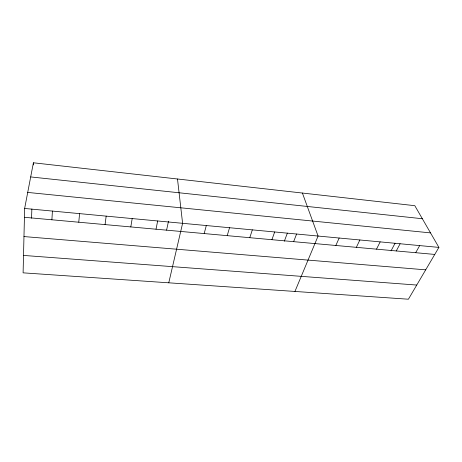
<?xml version="1.0" encoding="UTF-8"?>
<svg xmlns="http://www.w3.org/2000/svg" width="462" height="462" viewBox="0 0 462 462"><rect width="100%" height="100%" fill="white"/><g stroke="black" fill="none" stroke-linecap="round" stroke-linejoin="round"><path stroke-width="0.69" d="M24.642 208.46L23.1 272.84L408.408 299.214L438.9 247.401L414.807 205.688L33.397 162.786L24.642 208.46L438.9 247.401M31.549 218.226L31.861 209.015M33.328 164.922L33.397 162.786M51.894 219.785L52.414 211.07M78.765 222.216L79.585 213.623M105.065 224.596L106.168 216.124M130.81 226.929L132.19 218.572M156.017 229.21L157.657 220.963M166.591 230.145L168.497 221.194M168.769 282.808L182.6 223.308L177.495 178.996M204.187 233.564L206.312 225.537M227.206 235.649L229.55 227.72M249.78 237.693L252.339 229.862M271.916 239.697L274.682 231.964M284.338 241.199L287.37 233.108M293.63 241.661L296.592 234.026M294.941 291.447L318.087 236.042L302.402 193.047M335.839 245.478L339.172 238.028M356.358 247.337L359.863 239.969M376.501 249.157L380.174 241.88M391.06 250.843L395.062 243.231M396.275 250.947L400.109 243.751M415.69 252.702L419.681 245.593M23.516 255.422L416.736 285.054M23.966 236.567L425.693 269.843M24.428 217.302L434.759 254.429M27.714 192.423L430.52 232.894M30.688 176.929L422.343 218.734"/></g></svg>
